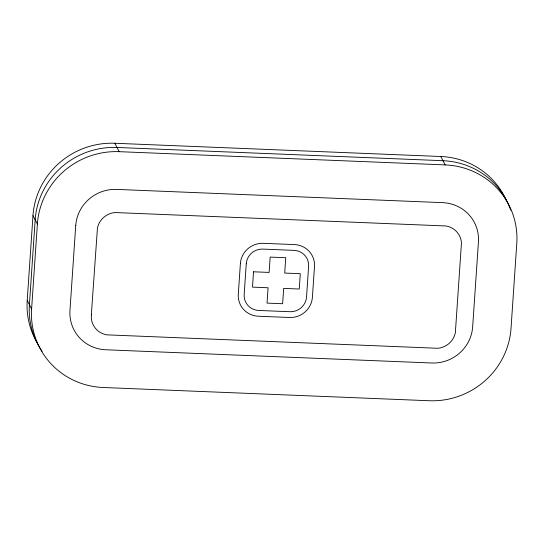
<?xml version="1.0" encoding="UTF-8"?>
<svg xmlns="http://www.w3.org/2000/svg" width="544" height="544" viewBox="0 0 544 544"><rect width="100%" height="100%" fill="white"/><g stroke="black" fill="none" stroke-linecap="round" stroke-linejoin="round"><path stroke-width="0.82" d="M37.713 343.658A77.377 75.011 -27.6 0 1 27.214 300.506L32.98 215.614A77.377 75.011 -27.6 0 1 114.811 143.262L440.81 156.502A77.377 75.011 -27.6 0 1 506.09 199.879M440.81 156.502L445.21 164.914A77.377 75.011 -27.6 0 1 516.786 243.494L511.02 328.386A77.377 75.011 -27.6 0 1 429.189 400.738L103.19 387.498A77.377 75.011 -27.6 0 1 31.613 308.917L37.38 224.026L32.98 215.614M37.38 224.026A77.377 75.011 -27.6 0 1 119.211 151.674L445.21 164.914M114.811 143.262L119.211 151.674M27.214 300.506L31.613 308.917M510.714 210.168A77.377 75.011 -27.6 0 0 443.006 160.704L117.008 147.472A77.377 75.011 -27.6 0 0 35.176 219.817L29.41 304.715A77.377 75.011 -27.6 0 0 42.14 351.295M91.338 314.84L91.338 317.927A19.346 18.754 -27.6 0 0 106.74 334.846L437.743 348.282A19.346 18.754 -27.6 0 0 455.355 332.71L461.462 242.889A19.346 18.754 -27.6 0 0 446.053 225.978L115.049 212.541A19.346 18.754 -27.6 0 0 97.437 228.106L91.338 314.84M75.732 225.583L69.965 310.474A38.692 37.509 -27.6 0 0 105.754 349.765L431.752 363.004A38.692 37.509 -27.6 0 0 472.668 326.828L478.434 241.93A38.692 37.509 -27.6 0 0 442.646 202.647L116.647 189.407A38.692 37.509 -27.6 0 0 75.732 225.583M240.387 263.568L238.306 294.243A21.651 20.985 -27.6 0 0 258.332 316.227L289.51 317.492A21.651 20.985 -27.6 0 0 312.406 297.255L314.493 266.574A21.651 20.985 -27.6 0 0 294.467 244.589L263.282 243.324A21.651 20.985 -27.6 0 0 240.387 263.568M246.255 263.806L244.174 294.481A15.728 15.246 -27.6 0 0 258.72 310.454L289.904 311.719A15.728 15.246 -27.6 0 0 306.537 297.017L308.618 266.336A15.728 15.246 -27.6 0 0 294.073 250.369L262.888 249.098A15.728 15.246 -27.6 0 0 246.255 263.806M253.531 271.789L252.491 287.13L268.083 287.762L267.036 303.103L282.628 303.736L283.669 288.395L299.261 289.027L300.302 273.693L284.716 273.061L285.756 257.72L270.164 257.088L269.124 272.422L253.531 271.789"/></g></svg>
